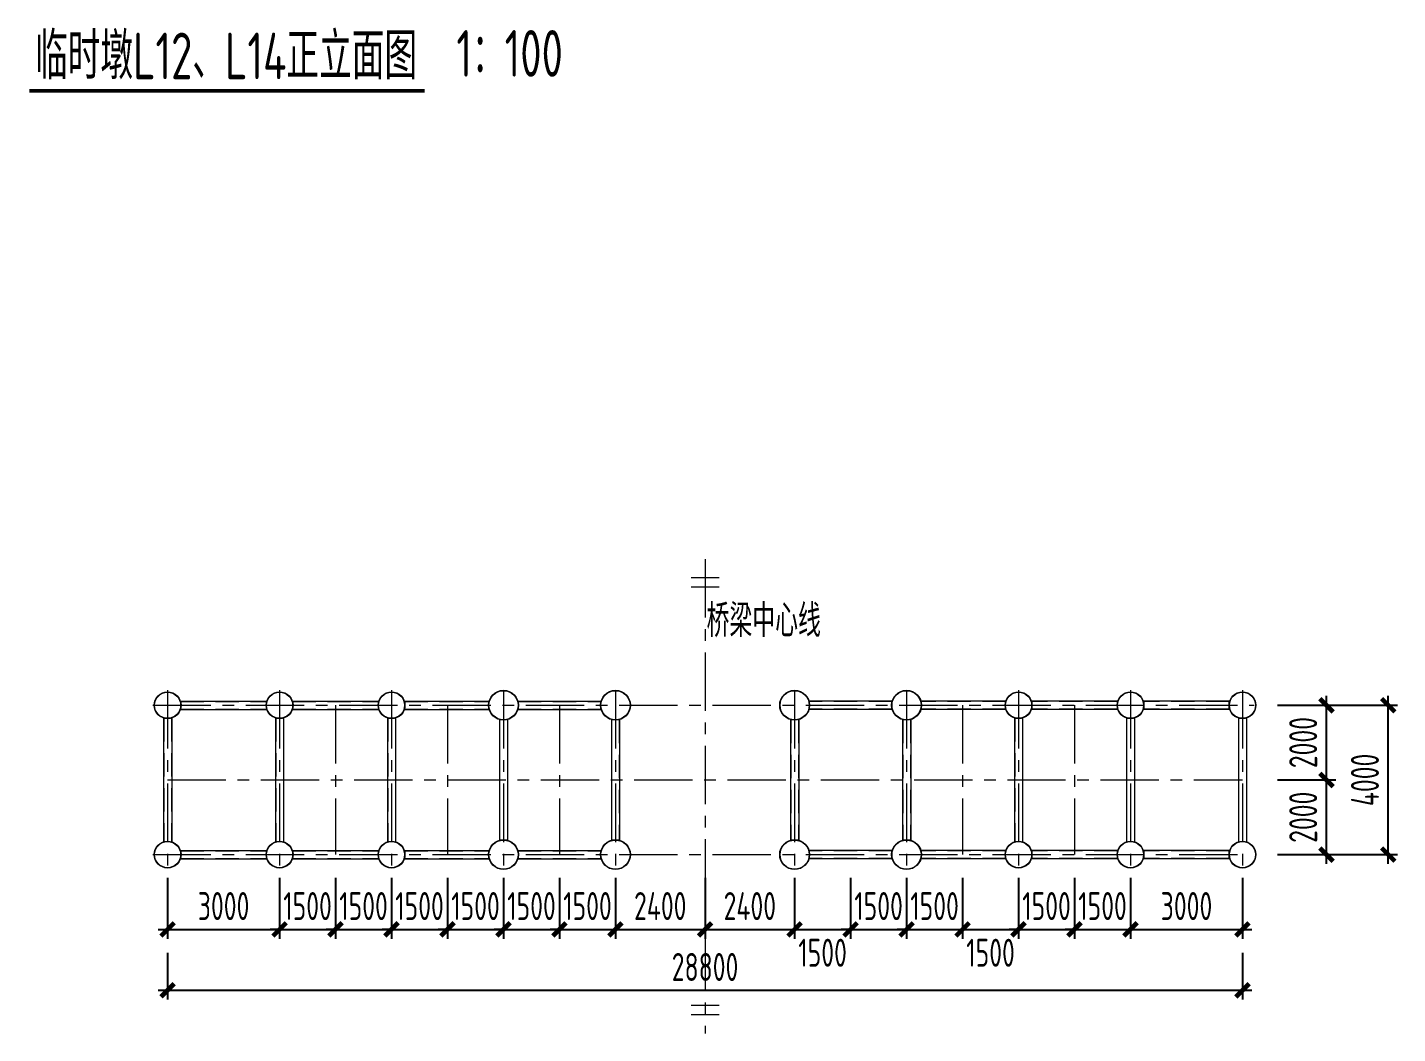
# Model space of a CAD drawing. Extents: x -2876908 to 633791, y -1383861 to 872234.
# Drawn here: x -1383051 to -1309626, y -1349346 to -1295448 of the extents above; entities that cross this region are included whole.
import ezdxf
from ezdxf.enums import TextEntityAlignment as Align

# ---------------------------------------------------------------- set-up
doc = ezdxf.new("R2010")
doc.units = 0
doc.header["$LTSCALE"] = 5
doc.header["$MEASUREMENT"] = 0
doc.linetypes.add('CENTER', pattern=[2, 1.25, -0.25, 0.25, -0.25])
doc.linetypes.add('DASHED', pattern=[0.75, 0.5, -0.25])
doc.layers.get('0').update_dxf_attribs({"linetype": 'CONTINUOUS', "lineweight": 25})
doc.layers.get('DEFPOINTS').update_dxf_attribs({"color": 35, "linetype": 'CONTINUOUS', "lineweight": 13})
for name, color, linetype, lineweight in [('3中心线', 6, 'CENTER', 18), ('4虚线', 2, 'DASHED', 18), ('5标注', 3, 'CONTINUOUS', 15), ('6文本', 7, 'CONTINUOUS', 15), ('8轮廓线', 4, 'CONTINUOUS', 15), ('DIM', 3, 'CONTINUOUS', 0), ('THIN', 7, 'CONTINUOUS', 0)]:
    doc.layers.add(name, color=color, linetype=linetype, lineweight=lineweight)
doc.layers.add('M_Dim', color=3, linetype='CONTINUOUS')
doc.styles.add('TSSD_Dimension', font='tssdeng.shx', dxfattribs={"width": 0.7, "bigfont": 'hztxt.shx'})
doc.styles.add('TSSD_NORM', font='tssdeng.shx', dxfattribs={"width": 0.7, "bigfont": 'hztxt.shx'})
doc.dimstyles.new('TSSD_100_100', dxfattribs={"dimtxt": 300, "dimasz": 100, "dimexe": 100, "dimexo": 250, "dimgap": 100, "dimtad": 1, "dimdec": 0, "dimzin": 0, "dimdsep": 46, "dimtxsty": 'TSSD_Dimension', "dimblk": 'ARCHTICK', "dimblk1": 'ARCHTICK', "dimblk2": 'ARCHTICK', "dimcen": 0, "dimdle": 100, "dimclrt": 7, "dimadec": 0, "dimazin": 0, "dimtfac": 1, "dimtdec": 0, "dimtix": 1, "dimtmove": 2, "dimatfit": 3, "dimfxl": 1, "dimtolj": 1, "dimtzin": 0, "dimarcsym": 0})

# ---------------------------------------------------------------- blocks, each defined once
blk = doc.blocks.new('_ArchTick')
at = {"color": 0, "linetype": 'ByBlock', "const_width": 0.5}
blk.add_lwpolyline([(-0.71, -0.71), (0.71, 0.71)], dxfattribs=at)
blk = doc.blocks.new('*D2637')
at = {"layer": 'DEFPOINTS', "color": 0, "transparency": 16777216}
for p in [(-1369538, -1339758), (-1366538, -1339758), (-1366538, -1343765)]:
    blk.add_point(p, dxfattribs=at)
at = {"layer": 'DIM', "color": 0, "lineweight": -2, "transparency": 16777216}
for p, q in [((-1369538, -1341008), (-1369538, -1344265)), ((-1366538, -1341008), (-1366538, -1344265)), ((-1369538, -1343765), (-1370038, -1343765)), ((-1369538, -1343765), (-1366538, -1343765)), ((-1366538, -1343765), (-1366038, -1343765))]:
    blk.add_line(p, q, dxfattribs=at)
at = {"layer": 'DIM', "color": 0, "lineweight": -2, "transparency": 16777216, "xscale": 500, "yscale": 500, "zscale": 500}
blk.add_blockref('_ArchTick', (-1369538, -1343765), dxfattribs=at)
at = {"layer": 'DIM', "color": 0, "lineweight": -2, "transparency": 16777216, "xscale": 500, "yscale": 500, "zscale": 500, "rotation": 180}
blk.add_blockref('_ArchTick', (-1366538, -1343765), dxfattribs=at)
at = {"layer": 'DIM', "color": 7, "transparency": 16777216, "insert": (-1368038, -1342515), "char_height": 1500, "attachment_point": 5, "style": 'TSSD_Dimension'}
blk.add_mtext('\\A1;1500', dxfattribs=at)
blk = doc.blocks.new('*D2638')
at = {"layer": 'DEFPOINTS', "color": 0, "transparency": 16777216}
for p in [(-1351538, -1339758), (-1346738, -1339758), (-1346738, -1343765)]:
    blk.add_point(p, dxfattribs=at)
at = {"layer": 'DIM', "color": 0, "lineweight": -2, "transparency": 16777216}
for p, q in [((-1351538, -1341008), (-1351538, -1344265)), ((-1346738, -1341008), (-1346738, -1344265)), ((-1352038, -1343765), (-1346238, -1343765))]:
    blk.add_line(p, q, dxfattribs=at)
at = {"layer": 'DIM', "color": 0, "lineweight": -2, "transparency": 16777216, "xscale": 500, "yscale": 500, "zscale": 500, "rotation": 180}
blk.add_blockref('_ArchTick', (-1351538, -1343765), dxfattribs=at)
at = {"layer": 'DIM', "color": 0, "lineweight": -2, "transparency": 16777216, "xscale": 500, "yscale": 500, "zscale": 500}
blk.add_blockref('_ArchTick', (-1346738, -1343765), dxfattribs=at)
at = {"layer": 'DIM', "color": 7, "transparency": 16777216, "insert": (-1349138, -1342515), "char_height": 1500, "attachment_point": 5, "style": 'TSSD_Dimension'}
blk.add_mtext('\\A1;2400', dxfattribs=at)
blk = doc.blocks.new('*D2639')
at = {"layer": 'DEFPOINTS', "color": 0, "transparency": 16777216}
for p in [(-1346738, -1339758), (-1341938, -1339758), (-1341938, -1343765)]:
    blk.add_point(p, dxfattribs=at)
at = {"layer": 'DIM', "color": 0, "lineweight": -2, "transparency": 16777216}
for p, q in [((-1346738, -1341008), (-1346738, -1344265)), ((-1341938, -1341008), (-1341938, -1344265)), ((-1347238, -1343765), (-1341438, -1343765))]:
    blk.add_line(p, q, dxfattribs=at)
at = {"layer": 'DIM', "color": 0, "lineweight": -2, "transparency": 16777216, "xscale": 500, "yscale": 500, "zscale": 500, "rotation": 180}
blk.add_blockref('_ArchTick', (-1346738, -1343765), dxfattribs=at)
at = {"layer": 'DIM', "color": 0, "lineweight": -2, "transparency": 16777216, "xscale": 500, "yscale": 500, "zscale": 500}
blk.add_blockref('_ArchTick', (-1341938, -1343765), dxfattribs=at)
at = {"layer": 'DIM', "color": 7, "transparency": 16777216, "insert": (-1344338, -1342515), "char_height": 1500, "attachment_point": 5, "style": 'TSSD_Dimension'}
blk.add_mtext('\\A1;2400', dxfattribs=at)
blk = doc.blocks.new('*D2640')
at = {"layer": 'DEFPOINTS', "color": 0, "transparency": 16777216}
for p in [(-1363538, -1339758), (-1360538, -1339758), (-1360538, -1343765)]:
    blk.add_point(p, dxfattribs=at)
at = {"layer": 'DIM', "color": 0, "lineweight": -2, "transparency": 16777216}
for p, q in [((-1363538, -1341008), (-1363538, -1344265)), ((-1360538, -1341008), (-1360538, -1344265)), ((-1363538, -1343765), (-1364038, -1343765)), ((-1363538, -1343765), (-1360538, -1343765)), ((-1360538, -1343765), (-1360038, -1343765))]:
    blk.add_line(p, q, dxfattribs=at)
at = {"layer": 'DIM', "color": 0, "lineweight": -2, "transparency": 16777216, "xscale": 500, "yscale": 500, "zscale": 500}
blk.add_blockref('_ArchTick', (-1363538, -1343765), dxfattribs=at)
at = {"layer": 'DIM', "color": 0, "lineweight": -2, "transparency": 16777216, "xscale": 500, "yscale": 500, "zscale": 500, "rotation": 180}
blk.add_blockref('_ArchTick', (-1360538, -1343765), dxfattribs=at)
at = {"layer": 'DIM', "color": 7, "transparency": 16777216, "insert": (-1362038, -1342515), "char_height": 1500, "attachment_point": 5, "style": 'TSSD_Dimension'}
blk.add_mtext('\\A1;1500', dxfattribs=at)
blk = doc.blocks.new('*D2641')
at = {"layer": 'DEFPOINTS', "color": 0, "transparency": 16777216}
for p in [(-1341938, -1339758), (-1338938, -1339758), (-1338938, -1343765)]:
    blk.add_point(p, dxfattribs=at)
at = {"layer": 'DIM', "color": 0, "lineweight": -2, "transparency": 16777216}
for p, q in [((-1341938, -1341008), (-1341938, -1344265)), ((-1338938, -1341008), (-1338938, -1344265)), ((-1342438, -1343765), (-1338438, -1343765))]:
    blk.add_line(p, q, dxfattribs=at)
at = {"layer": 'DIM', "color": 0, "lineweight": -2, "transparency": 16777216, "xscale": 500, "yscale": 500, "zscale": 500, "rotation": 180}
blk.add_blockref('_ArchTick', (-1341938, -1343765), dxfattribs=at)
at = {"layer": 'DIM', "color": 0, "lineweight": -2, "transparency": 16777216, "xscale": 500, "yscale": 500, "zscale": 500}
blk.add_blockref('_ArchTick', (-1338938, -1343765), dxfattribs=at)
at = {"layer": 'DIM', "color": 7, "transparency": 16777216, "insert": (-1340438, -1345015), "char_height": 1500, "attachment_point": 5, "style": 'TSSD_Dimension'}
blk.add_mtext('\\A1;1500', dxfattribs=at)
blk = doc.blocks.new('*D2642')
at = {"layer": 'DEFPOINTS', "color": 0, "transparency": 16777216}
for p in [(-1338938, -1339758), (-1335938, -1339758), (-1335938, -1343765)]:
    blk.add_point(p, dxfattribs=at)
at = {"layer": 'DIM', "color": 0, "lineweight": -2, "transparency": 16777216}
for p, q in [((-1338938, -1341008), (-1338938, -1344265)), ((-1335938, -1341008), (-1335938, -1344265)), ((-1338938, -1343765), (-1339438, -1343765)), ((-1338938, -1343765), (-1335938, -1343765)), ((-1335938, -1343765), (-1335438, -1343765))]:
    blk.add_line(p, q, dxfattribs=at)
at = {"layer": 'DIM', "color": 0, "lineweight": -2, "transparency": 16777216, "xscale": 500, "yscale": 500, "zscale": 500}
blk.add_blockref('_ArchTick', (-1338938, -1343765), dxfattribs=at)
at = {"layer": 'DIM', "color": 0, "lineweight": -2, "transparency": 16777216, "xscale": 500, "yscale": 500, "zscale": 500, "rotation": 180}
blk.add_blockref('_ArchTick', (-1335938, -1343765), dxfattribs=at)
at = {"layer": 'DIM', "color": 7, "transparency": 16777216, "insert": (-1337438, -1342515), "char_height": 1500, "attachment_point": 5, "style": 'TSSD_Dimension'}
blk.add_mtext('\\A1;1500', dxfattribs=at)
blk = doc.blocks.new('*D2643')
at = {"layer": 'DEFPOINTS', "color": 0, "transparency": 16777216}
for p in [(-1335938, -1339758), (-1332938, -1339758), (-1332938, -1343765)]:
    blk.add_point(p, dxfattribs=at)
at = {"layer": 'DIM', "color": 0, "lineweight": -2, "transparency": 16777216}
for p, q in [((-1335938, -1341008), (-1335938, -1344265)), ((-1332938, -1341008), (-1332938, -1344265)), ((-1335938, -1343765), (-1336438, -1343765)), ((-1335938, -1343765), (-1332938, -1343765)), ((-1332938, -1343765), (-1332438, -1343765))]:
    blk.add_line(p, q, dxfattribs=at)
at = {"layer": 'DIM', "color": 0, "lineweight": -2, "transparency": 16777216, "xscale": 500, "yscale": 500, "zscale": 500}
blk.add_blockref('_ArchTick', (-1335938, -1343765), dxfattribs=at)
at = {"layer": 'DIM', "color": 0, "lineweight": -2, "transparency": 16777216, "xscale": 500, "yscale": 500, "zscale": 500, "rotation": 180}
blk.add_blockref('_ArchTick', (-1332938, -1343765), dxfattribs=at)
at = {"layer": 'DIM', "color": 7, "transparency": 16777216, "insert": (-1334438, -1342515), "char_height": 1500, "attachment_point": 5, "style": 'TSSD_Dimension'}
blk.add_mtext('\\A1;1500', dxfattribs=at)
blk = doc.blocks.new('*D2644')
at = {"layer": 'DEFPOINTS', "color": 0, "transparency": 16777216}
for p in [(-1332938, -1339758), (-1329938, -1339758), (-1329938, -1343765)]:
    blk.add_point(p, dxfattribs=at)
at = {"layer": 'DIM', "color": 0, "lineweight": -2, "transparency": 16777216}
for p, q in [((-1332938, -1341008), (-1332938, -1344265)), ((-1329938, -1341008), (-1329938, -1344265)), ((-1333438, -1343765), (-1329438, -1343765))]:
    blk.add_line(p, q, dxfattribs=at)
at = {"layer": 'DIM', "color": 0, "lineweight": -2, "transparency": 16777216, "xscale": 500, "yscale": 500, "zscale": 500, "rotation": 180}
blk.add_blockref('_ArchTick', (-1332938, -1343765), dxfattribs=at)
at = {"layer": 'DIM', "color": 0, "lineweight": -2, "transparency": 16777216, "xscale": 500, "yscale": 500, "zscale": 500}
blk.add_blockref('_ArchTick', (-1329938, -1343765), dxfattribs=at)
at = {"layer": 'DIM', "color": 7, "transparency": 16777216, "insert": (-1331438, -1345015), "char_height": 1500, "attachment_point": 5, "style": 'TSSD_Dimension'}
blk.add_mtext('\\A1;1500', dxfattribs=at)
blk = doc.blocks.new('*D2645')
at = {"layer": 'DEFPOINTS', "color": 0, "transparency": 16777216}
for p in [(-1329938, -1339758), (-1326938, -1339758), (-1326938, -1343765)]:
    blk.add_point(p, dxfattribs=at)
at = {"layer": 'DIM', "color": 0, "lineweight": -2, "transparency": 16777216}
for p, q in [((-1329938, -1341008), (-1329938, -1344265)), ((-1326938, -1341008), (-1326938, -1344265)), ((-1329938, -1343765), (-1330438, -1343765)), ((-1329938, -1343765), (-1326938, -1343765)), ((-1326938, -1343765), (-1326438, -1343765))]:
    blk.add_line(p, q, dxfattribs=at)
at = {"layer": 'DIM', "color": 0, "lineweight": -2, "transparency": 16777216, "xscale": 500, "yscale": 500, "zscale": 500}
blk.add_blockref('_ArchTick', (-1329938, -1343765), dxfattribs=at)
at = {"layer": 'DIM', "color": 0, "lineweight": -2, "transparency": 16777216, "xscale": 500, "yscale": 500, "zscale": 500, "rotation": 180}
blk.add_blockref('_ArchTick', (-1326938, -1343765), dxfattribs=at)
at = {"layer": 'DIM', "color": 7, "transparency": 16777216, "insert": (-1328438, -1342515), "char_height": 1500, "attachment_point": 5, "style": 'TSSD_Dimension'}
blk.add_mtext('\\A1;1500', dxfattribs=at)
blk = doc.blocks.new('*D2646')
at = {"layer": 'DEFPOINTS', "color": 0, "transparency": 16777216}
for p in [(-1326938, -1339758), (-1323938, -1339758), (-1323938, -1343765)]:
    blk.add_point(p, dxfattribs=at)
at = {"layer": 'DIM', "color": 0, "lineweight": -2, "transparency": 16777216}
for p, q in [((-1326938, -1341008), (-1326938, -1344265)), ((-1323938, -1341008), (-1323938, -1344265)), ((-1326938, -1343765), (-1327438, -1343765)), ((-1326938, -1343765), (-1323938, -1343765)), ((-1323938, -1343765), (-1323438, -1343765))]:
    blk.add_line(p, q, dxfattribs=at)
at = {"layer": 'DIM', "color": 0, "lineweight": -2, "transparency": 16777216, "xscale": 500, "yscale": 500, "zscale": 500}
blk.add_blockref('_ArchTick', (-1326938, -1343765), dxfattribs=at)
at = {"layer": 'DIM', "color": 0, "lineweight": -2, "transparency": 16777216, "xscale": 500, "yscale": 500, "zscale": 500, "rotation": 180}
blk.add_blockref('_ArchTick', (-1323938, -1343765), dxfattribs=at)
at = {"layer": 'DIM', "color": 7, "transparency": 16777216, "insert": (-1325438, -1342515), "char_height": 1500, "attachment_point": 5, "style": 'TSSD_Dimension'}
blk.add_mtext('\\A1;1500', dxfattribs=at)
blk = doc.blocks.new('*D2647')
at = {"layer": 'DEFPOINTS', "color": 0, "transparency": 16777216}
for p in [(-1317308, -1335758), (-1313435, -1335758), (-1317308, -1339758)]:
    blk.add_point(p, dxfattribs=at)
at = {"layer": 'DIM', "color": 0, "lineweight": -2, "transparency": 16777216}
for p, q in [((-1313435, -1340258), (-1313435, -1335258)), ((-1316058, -1335758), (-1312935, -1335758)), ((-1316058, -1339758), (-1312935, -1339758))]:
    blk.add_line(p, q, dxfattribs=at)
at = {"layer": 'DIM', "color": 0, "lineweight": -2, "transparency": 16777216, "xscale": 500, "yscale": 500, "zscale": 500}
for p, rotation in [((-1313435, -1335758), 90), ((-1313435, -1339758), 270)]:
    blk.add_blockref('_ArchTick', p, dxfattribs=dict(at, rotation=rotation))
at = {"layer": 'DIM', "color": 7, "transparency": 16777216, "insert": (-1314685, -1337758), "char_height": 1500, "attachment_point": 5, "rotation": 90, "style": 'TSSD_Dimension'}
blk.add_mtext('\\A1;2000', dxfattribs=at)
blk = doc.blocks.new('*D2648')
at = {"layer": 'DEFPOINTS', "color": 0, "transparency": 16777216}
for p in [(-1317308, -1331758), (-1313435, -1331758), (-1317308, -1335758)]:
    blk.add_point(p, dxfattribs=at)
at = {"layer": 'DIM', "color": 0, "lineweight": -2, "transparency": 16777216}
for p, q in [((-1316058, -1331758), (-1312935, -1331758)), ((-1313435, -1336258), (-1313435, -1331258)), ((-1316058, -1335758), (-1312935, -1335758))]:
    blk.add_line(p, q, dxfattribs=at)
at = {"layer": 'DIM', "color": 0, "lineweight": -2, "transparency": 16777216, "xscale": 500, "yscale": 500, "zscale": 500}
for p, rotation in [((-1313435, -1331758), 90), ((-1313435, -1335758), 270)]:
    blk.add_blockref('_ArchTick', p, dxfattribs=dict(at, rotation=rotation))
at = {"layer": 'DIM', "color": 7, "transparency": 16777216, "insert": (-1314685, -1333758), "char_height": 1500, "attachment_point": 5, "rotation": 90, "style": 'TSSD_Dimension'}
blk.add_mtext('\\A1;2000', dxfattribs=at)
blk = doc.blocks.new('*D2649')
at = {"layer": 'DEFPOINTS', "color": 0, "transparency": 16777216}
for p in [(-1317308, -1331758), (-1310126, -1331758), (-1317308, -1339758)]:
    blk.add_point(p, dxfattribs=at)
at = {"layer": 'DIM', "color": 0, "lineweight": -2, "transparency": 16777216}
for p, q in [((-1316058, -1331758), (-1309626, -1331758)), ((-1310126, -1340258), (-1310126, -1331258)), ((-1316058, -1339758), (-1309626, -1339758))]:
    blk.add_line(p, q, dxfattribs=at)
at = {"layer": 'DIM', "color": 0, "lineweight": -2, "transparency": 16777216, "xscale": 500, "yscale": 500, "zscale": 500}
for p, rotation in [((-1310126, -1331758), 90), ((-1310126, -1339758), 270)]:
    blk.add_blockref('_ArchTick', p, dxfattribs=dict(at, rotation=rotation))
at = {"layer": 'DIM', "color": 7, "transparency": 16777216, "insert": (-1311376, -1335758), "char_height": 1500, "attachment_point": 5, "rotation": 90, "style": 'TSSD_Dimension'}
blk.add_mtext('\\A1;4000', dxfattribs=at)
blk = doc.blocks.new('*D2650')
at = {"layer": 'DEFPOINTS', "color": 0, "transparency": 16777216}
for p in [(-1366538, -1339758), (-1363538, -1339758), (-1363538, -1343765)]:
    blk.add_point(p, dxfattribs=at)
at = {"layer": 'DIM', "color": 0, "lineweight": -2, "transparency": 16777216}
for p, q in [((-1366538, -1341008), (-1366538, -1344265)), ((-1363538, -1341008), (-1363538, -1344265)), ((-1366538, -1343765), (-1367038, -1343765)), ((-1366538, -1343765), (-1363538, -1343765)), ((-1363538, -1343765), (-1363038, -1343765))]:
    blk.add_line(p, q, dxfattribs=at)
at = {"layer": 'DIM', "color": 0, "lineweight": -2, "transparency": 16777216, "xscale": 500, "yscale": 500, "zscale": 500}
blk.add_blockref('_ArchTick', (-1366538, -1343765), dxfattribs=at)
at = {"layer": 'DIM', "color": 0, "lineweight": -2, "transparency": 16777216, "xscale": 500, "yscale": 500, "zscale": 500, "rotation": 180}
blk.add_blockref('_ArchTick', (-1363538, -1343765), dxfattribs=at)
at = {"layer": 'DIM', "color": 7, "transparency": 16777216, "insert": (-1365038, -1342515), "char_height": 1500, "attachment_point": 5, "style": 'TSSD_Dimension'}
blk.add_mtext('\\A1;1500', dxfattribs=at)
blk = doc.blocks.new('*D2651')
at = {"layer": 'DEFPOINTS', "color": 0, "transparency": 16777216}
for p in [(-1354538, -1339758), (-1351538, -1339758), (-1351538, -1343765)]:
    blk.add_point(p, dxfattribs=at)
at = {"layer": 'DIM', "color": 0, "lineweight": -2, "transparency": 16777216}
for p, q in [((-1354538, -1341008), (-1354538, -1344265)), ((-1351538, -1341008), (-1351538, -1344265)), ((-1354538, -1343765), (-1355038, -1343765)), ((-1354538, -1343765), (-1351538, -1343765)), ((-1351538, -1343765), (-1351038, -1343765))]:
    blk.add_line(p, q, dxfattribs=at)
at = {"layer": 'DIM', "color": 0, "lineweight": -2, "transparency": 16777216, "xscale": 500, "yscale": 500, "zscale": 500}
blk.add_blockref('_ArchTick', (-1354538, -1343765), dxfattribs=at)
at = {"layer": 'DIM', "color": 0, "lineweight": -2, "transparency": 16777216, "xscale": 500, "yscale": 500, "zscale": 500, "rotation": 180}
blk.add_blockref('_ArchTick', (-1351538, -1343765), dxfattribs=at)
at = {"layer": 'DIM', "color": 7, "transparency": 16777216, "insert": (-1353038, -1342515), "char_height": 1500, "attachment_point": 5, "style": 'TSSD_Dimension'}
blk.add_mtext('\\A1;1500', dxfattribs=at)
blk = doc.blocks.new('*D2652')
at = {"layer": 'DEFPOINTS', "color": 0, "transparency": 16777216}
for p in [(-1323938, -1339758), (-1317938, -1339758), (-1317938, -1343765)]:
    blk.add_point(p, dxfattribs=at)
at = {"layer": 'DIM', "color": 0, "lineweight": -2, "transparency": 16777216}
for p, q in [((-1323938, -1341008), (-1323938, -1344265)), ((-1317938, -1341008), (-1317938, -1344265)), ((-1324438, -1343765), (-1317438, -1343765))]:
    blk.add_line(p, q, dxfattribs=at)
at = {"layer": 'DIM', "color": 0, "lineweight": -2, "transparency": 16777216, "xscale": 500, "yscale": 500, "zscale": 500, "rotation": 180}
blk.add_blockref('_ArchTick', (-1323938, -1343765), dxfattribs=at)
at = {"layer": 'DIM', "color": 0, "lineweight": -2, "transparency": 16777216, "xscale": 500, "yscale": 500, "zscale": 500}
blk.add_blockref('_ArchTick', (-1317938, -1343765), dxfattribs=at)
at = {"layer": 'DIM', "color": 7, "transparency": 16777216, "insert": (-1320938, -1342515), "char_height": 1500, "attachment_point": 5, "style": 'TSSD_Dimension'}
blk.add_mtext('\\A1;3000', dxfattribs=at)
blk = doc.blocks.new('*D2653')
at = {"layer": 'DEFPOINTS', "color": 0, "transparency": 16777216}
for p in [(-1375538, -1343765), (-1317938, -1343765), (-1317938, -1347028)]:
    blk.add_point(p, dxfattribs=at)
at = {"layer": 'DIM', "color": 0, "lineweight": -2, "transparency": 16777216}
for p, q in [((-1375538, -1345015), (-1375538, -1347528)), ((-1317938, -1345015), (-1317938, -1347528)), ((-1376038, -1347028), (-1317438, -1347028))]:
    blk.add_line(p, q, dxfattribs=at)
at = {"layer": 'DIM', "color": 0, "lineweight": -2, "transparency": 16777216, "xscale": 500, "yscale": 500, "zscale": 500, "rotation": 180}
blk.add_blockref('_ArchTick', (-1375538, -1347028), dxfattribs=at)
at = {"layer": 'DIM', "color": 0, "lineweight": -2, "transparency": 16777216, "xscale": 500, "yscale": 500, "zscale": 500}
blk.add_blockref('_ArchTick', (-1317938, -1347028), dxfattribs=at)
at = {"layer": 'DIM', "color": 7, "transparency": 16777216, "insert": (-1346738, -1345778), "char_height": 1500, "attachment_point": 5, "style": 'TSSD_Dimension'}
blk.add_mtext('\\A1;28800', dxfattribs=at)
blk = doc.blocks.new('*D2654')
at = {"layer": 'DEFPOINTS', "color": 0, "transparency": 16777216}
for p in [(-1375538, -1339758), (-1369538, -1339758), (-1369538, -1343765)]:
    blk.add_point(p, dxfattribs=at)
at = {"layer": 'DIM', "color": 0, "lineweight": -2, "transparency": 16777216}
for p, q in [((-1375538, -1341008), (-1375538, -1344265)), ((-1369538, -1341008), (-1369538, -1344265)), ((-1376038, -1343765), (-1369038, -1343765))]:
    blk.add_line(p, q, dxfattribs=at)
at = {"layer": 'DIM', "color": 0, "lineweight": -2, "transparency": 16777216, "xscale": 500, "yscale": 500, "zscale": 500, "rotation": 180}
blk.add_blockref('_ArchTick', (-1375538, -1343765), dxfattribs=at)
at = {"layer": 'DIM', "color": 0, "lineweight": -2, "transparency": 16777216, "xscale": 500, "yscale": 500, "zscale": 500}
blk.add_blockref('_ArchTick', (-1369538, -1343765), dxfattribs=at)
at = {"layer": 'DIM', "color": 7, "transparency": 16777216, "insert": (-1372538, -1342515), "char_height": 1500, "attachment_point": 5, "style": 'TSSD_Dimension'}
blk.add_mtext('\\A1;3000', dxfattribs=at)
blk = doc.blocks.new('*D2655')
at = {"layer": 'DEFPOINTS', "color": 0, "transparency": 16777216}
for p in [(-1360538, -1339758), (-1357538, -1339758), (-1357538, -1343765)]:
    blk.add_point(p, dxfattribs=at)
at = {"layer": 'DIM', "color": 0, "lineweight": -2, "transparency": 16777216}
for p, q in [((-1360538, -1341008), (-1360538, -1344265)), ((-1357538, -1341008), (-1357538, -1344265)), ((-1360538, -1343765), (-1361038, -1343765)), ((-1360538, -1343765), (-1357538, -1343765)), ((-1357538, -1343765), (-1357038, -1343765))]:
    blk.add_line(p, q, dxfattribs=at)
at = {"layer": 'DIM', "color": 0, "lineweight": -2, "transparency": 16777216, "xscale": 500, "yscale": 500, "zscale": 500}
blk.add_blockref('_ArchTick', (-1360538, -1343765), dxfattribs=at)
at = {"layer": 'DIM', "color": 0, "lineweight": -2, "transparency": 16777216, "xscale": 500, "yscale": 500, "zscale": 500, "rotation": 180}
blk.add_blockref('_ArchTick', (-1357538, -1343765), dxfattribs=at)
at = {"layer": 'DIM', "color": 7, "transparency": 16777216, "insert": (-1359038, -1342515), "char_height": 1500, "attachment_point": 5, "style": 'TSSD_Dimension'}
blk.add_mtext('\\A1;1500', dxfattribs=at)
blk = doc.blocks.new('*D2656')
at = {"layer": 'DEFPOINTS', "color": 0, "transparency": 16777216}
for p in [(-1357538, -1339758), (-1354538, -1339758), (-1354538, -1343765)]:
    blk.add_point(p, dxfattribs=at)
at = {"layer": 'DIM', "color": 0, "lineweight": -2, "transparency": 16777216}
for p, q in [((-1357538, -1341008), (-1357538, -1344265)), ((-1354538, -1341008), (-1354538, -1344265)), ((-1357538, -1343765), (-1358038, -1343765)), ((-1357538, -1343765), (-1354538, -1343765)), ((-1354538, -1343765), (-1354038, -1343765))]:
    blk.add_line(p, q, dxfattribs=at)
at = {"layer": 'DIM', "color": 0, "lineweight": -2, "transparency": 16777216, "xscale": 500, "yscale": 500, "zscale": 500}
blk.add_blockref('_ArchTick', (-1357538, -1343765), dxfattribs=at)
at = {"layer": 'DIM', "color": 0, "lineweight": -2, "transparency": 16777216, "xscale": 500, "yscale": 500, "zscale": 500, "rotation": 180}
blk.add_blockref('_ArchTick', (-1354538, -1343765), dxfattribs=at)
at = {"layer": 'DIM', "color": 7, "transparency": 16777216, "insert": (-1356038, -1342515), "char_height": 1500, "attachment_point": 5, "style": 'TSSD_Dimension'}
blk.add_mtext('\\A1;1500', dxfattribs=at)

msp = doc.modelspace()

# ---------------------------------------------------------------- linework, layer by layer
at = {"layer": '3中心线', "ltscale": 500}
for p, q in [((-1346737.926, -1323932.289), (-1346737.926, -1349345.509)), ((-1375537.92, -1330957.95), (-1375537.92, -1340557.95)), ((-1369537.92, -1330957.95), (-1369537.92, -1340557.95)), ((-1363537.92, -1330957.95), (-1363537.92, -1340557.95)), ((-1357537.92, -1330957.95), (-1357537.92, -1340557.95)), ((-1351537.92, -1330957.95), (-1351537.92, -1340557.95)), ((-1341937.933, -1330957.95), (-1341937.933, -1340557.95)), ((-1335937.933, -1330957.95), (-1335937.933, -1340557.95)), ((-1329937.933, -1330957.95), (-1329937.933, -1340557.95)), ((-1323937.933, -1330957.95), (-1323937.933, -1340557.95)), ((-1317937.933, -1330957.95), (-1317937.933, -1340557.95)), ((-1376337.92, -1331757.95), (-1317307.933, -1331757.95)), ((-1366537.92, -1331757.95), (-1366537.92, -1339757.95)), ((-1360537.92, -1331757.95), (-1360537.92, -1339757.95)), ((-1354537.92, -1331757.95), (-1354537.92, -1339757.95)), ((-1332937.933, -1331757.95), (-1332937.933, -1339757.95)), ((-1326937.933, -1331757.95), (-1326937.933, -1339757.95)), ((-1375537.92, -1335757.95), (-1317937.933, -1335757.95)), ((-1376337.92, -1339757.95), (-1317937.933, -1339757.95))]:
    msp.add_line(p, q, dxfattribs=at)
at = {"layer": '4虚线', "ltscale": 500}
for p, q in [((-1374848.318, -1331550.95), (-1370227.522, -1331550.95)), ((-1368848.318, -1331550.95), (-1364227.522, -1331550.95)), ((-1362848.318, -1331550.95), (-1358310.676, -1331550.95)), ((-1356765.165, -1331550.95), (-1352310.676, -1331550.95)), ((-1336710.688, -1331550.95), (-1341165.177, -1331550.95)), ((-1330627.535, -1331550.95), (-1335165.177, -1331550.95)), ((-1324627.535, -1331550.95), (-1329248.331, -1331550.95)), ((-1318627.535, -1331550.95), (-1323248.331, -1331550.95)), ((-1375744.92, -1332447.552), (-1375744.92, -1339068.348)), ((-1375330.92, -1332447.552), (-1375330.92, -1339068.348)), ((-1374848.318, -1331964.95), (-1370227.522, -1331964.95)), ((-1369744.92, -1332447.552), (-1369744.92, -1339068.348)), ((-1369330.92, -1332447.552), (-1369330.92, -1339068.348)), ((-1368848.318, -1331964.95), (-1364227.522, -1331964.95)), ((-1363744.92, -1332447.552), (-1363744.92, -1339068.348)), ((-1363330.92, -1332447.552), (-1363330.92, -1339068.348)), ((-1362848.318, -1331964.95), (-1358310.676, -1331964.95)), ((-1357744.92, -1332530.706), (-1357744.92, -1338985.195)), ((-1357330.92, -1332530.706), (-1357330.92, -1338985.195)), ((-1356765.165, -1331964.95), (-1352310.676, -1331964.95)), ((-1351744.92, -1332530.706), (-1351744.92, -1338985.195)), ((-1351330.92, -1332530.706), (-1351330.92, -1338985.195)), ((-1342144.933, -1332530.706), (-1342144.933, -1338985.195)), ((-1341730.933, -1332530.706), (-1341730.933, -1338985.195)), ((-1336710.688, -1331964.95), (-1341165.177, -1331964.95)), ((-1336144.933, -1332530.706), (-1336144.933, -1338985.195)), ((-1335730.933, -1332530.706), (-1335730.933, -1338985.195)), ((-1330627.535, -1331964.95), (-1335165.177, -1331964.95)), ((-1330144.933, -1332447.552), (-1330144.933, -1339068.348)), ((-1329730.933, -1332447.552), (-1329730.933, -1339068.348)), ((-1324627.535, -1331964.95), (-1329248.331, -1331964.95)), ((-1324144.933, -1332447.552), (-1324144.933, -1339068.348)), ((-1323730.933, -1332447.552), (-1323730.933, -1339068.348)), ((-1318627.535, -1331964.95), (-1323248.331, -1331964.95)), ((-1318144.933, -1332447.552), (-1318144.933, -1339068.348)), ((-1317730.933, -1332447.552), (-1317730.933, -1339068.348)), ((-1374848.318, -1339550.95), (-1370227.522, -1339550.95)), ((-1374848.318, -1339964.95), (-1370227.522, -1339964.95)), ((-1368848.318, -1339550.95), (-1364227.522, -1339550.95)), ((-1368848.318, -1339964.95), (-1364227.522, -1339964.95)), ((-1362848.318, -1339550.95), (-1358310.676, -1339550.95)), ((-1362848.318, -1339964.95), (-1358310.676, -1339964.95)), ((-1356765.165, -1339550.95), (-1352310.676, -1339550.95)), ((-1356765.165, -1339964.95), (-1352310.676, -1339964.95)), ((-1336710.688, -1339550.95), (-1341165.177, -1339550.95)), ((-1336710.688, -1339964.95), (-1341165.177, -1339964.95)), ((-1330627.535, -1339550.95), (-1335165.177, -1339550.95)), ((-1330627.535, -1339964.95), (-1335165.177, -1339964.95)), ((-1324627.535, -1339550.95), (-1329248.331, -1339550.95)), ((-1324627.535, -1339964.95), (-1329248.331, -1339964.95)), ((-1318627.535, -1339550.95), (-1323248.331, -1339550.95)), ((-1318627.535, -1339964.95), (-1323248.331, -1339964.95))]:
    msp.add_line(p, q, dxfattribs=at)
at = {"layer": '8轮廓线'}
for p, q in [((-1374852.035, -1331538.95), (-1370223.806, -1331538.95)), ((-1368852.035, -1331538.95), (-1364223.806, -1331538.95)), ((-1362852.035, -1331538.95), (-1358307.361, -1331538.95)), ((-1356768.479, -1331538.95), (-1352307.361, -1331538.95)), ((-1336707.373, -1331538.95), (-1341168.492, -1331538.95)), ((-1330623.818, -1331538.95), (-1335168.492, -1331538.95)), ((-1324623.818, -1331538.95), (-1329252.047, -1331538.95)), ((-1318623.818, -1331538.95), (-1323252.047, -1331538.95)), ((-1375756.92, -1332443.836), (-1375756.92, -1339072.065)), ((-1375318.92, -1332443.836), (-1375318.92, -1339072.065)), ((-1374852.035, -1331976.95), (-1370223.806, -1331976.95)), ((-1369756.92, -1332443.836), (-1369756.92, -1339072.065)), ((-1369318.92, -1332443.836), (-1369318.92, -1339072.065)), ((-1368852.035, -1331976.95), (-1364223.806, -1331976.95)), ((-1363756.92, -1332443.836), (-1363756.92, -1339072.065)), ((-1363318.92, -1332443.836), (-1363318.92, -1339072.065)), ((-1362852.035, -1331976.95), (-1358307.361, -1331976.95)), ((-1357756.92, -1332527.391), (-1357756.92, -1338988.51)), ((-1357318.92, -1332527.391), (-1357318.92, -1338988.51)), ((-1356768.479, -1331976.95), (-1352307.361, -1331976.95)), ((-1351756.92, -1332527.391), (-1351756.92, -1338988.51)), ((-1351318.92, -1332527.391), (-1351318.92, -1338988.51)), ((-1342156.933, -1332527.391), (-1342156.933, -1338988.51)), ((-1341718.933, -1332527.391), (-1341718.933, -1338988.51)), ((-1336707.373, -1331976.95), (-1341168.492, -1331976.95)), ((-1336156.933, -1332527.391), (-1336156.933, -1338988.51)), ((-1335718.933, -1332527.391), (-1335718.933, -1338988.51)), ((-1330623.818, -1331976.95), (-1335168.492, -1331976.95)), ((-1330156.933, -1332443.836), (-1330156.933, -1339072.065)), ((-1329718.933, -1332443.836), (-1329718.933, -1339072.065)), ((-1324623.818, -1331976.95), (-1329252.047, -1331976.95)), ((-1324156.933, -1332443.836), (-1324156.933, -1339072.065)), ((-1323718.933, -1332443.836), (-1323718.933, -1339072.065)), ((-1318623.818, -1331976.95), (-1323252.047, -1331976.95)), ((-1318156.933, -1332443.836), (-1318156.933, -1339072.065)), ((-1317718.933, -1332443.836), (-1317718.933, -1339072.065)), ((-1374852.035, -1339538.95), (-1370223.806, -1339538.95)), ((-1374852.035, -1339976.95), (-1370223.806, -1339976.95)), ((-1368852.035, -1339538.95), (-1364223.806, -1339538.95)), ((-1368852.035, -1339976.95), (-1364223.806, -1339976.95)), ((-1362852.035, -1339538.95), (-1358307.361, -1339538.95)), ((-1362852.035, -1339976.95), (-1358307.361, -1339976.95)), ((-1356768.479, -1339538.95), (-1352307.361, -1339538.95)), ((-1356768.479, -1339976.95), (-1352307.361, -1339976.95)), ((-1336707.373, -1339538.95), (-1341168.492, -1339538.95)), ((-1336707.373, -1339976.95), (-1341168.492, -1339976.95)), ((-1330623.818, -1339538.95), (-1335168.492, -1339538.95)), ((-1330623.818, -1339976.95), (-1335168.492, -1339976.95)), ((-1324623.818, -1339538.95), (-1329252.047, -1339538.95)), ((-1324623.818, -1339976.95), (-1329252.047, -1339976.95)), ((-1318623.818, -1339538.95), (-1323252.047, -1339538.95)), ((-1318623.818, -1339976.95), (-1323252.047, -1339976.95))]:
    msp.add_line(p, q, dxfattribs=at)
for centre, radius in [((-1375537.92, -1331757.95), 720), ((-1375537.92, -1331757.95), 700), ((-1369537.92, -1331757.95), 720), ((-1369537.92, -1331757.95), 700), ((-1363537.92, -1331757.95), 720), ((-1363537.92, -1331757.95), 700), ((-1357537.92, -1331757.95), 800), ((-1357537.92, -1331757.95), 780), ((-1351537.92, -1331757.95), 800), ((-1351537.92, -1331757.95), 780), ((-1341937.933, -1331757.95), 800), ((-1341937.933, -1331757.95), 780), ((-1335937.933, -1331757.95), 800), ((-1335937.933, -1331757.95), 780), ((-1329937.933, -1331757.95), 720), ((-1329937.933, -1331757.95), 700), ((-1323937.933, -1331757.95), 720), ((-1323937.933, -1331757.95), 700), ((-1317937.933, -1331757.95), 720), ((-1317937.933, -1331757.95), 700), ((-1375537.92, -1339757.95), 720), ((-1375537.92, -1339757.95), 700), ((-1369537.92, -1339757.95), 720), ((-1369537.92, -1339757.95), 700), ((-1363537.92, -1339757.95), 720), ((-1363537.92, -1339757.95), 700), ((-1357537.92, -1339757.95), 800), ((-1357537.92, -1339757.95), 780), ((-1351537.92, -1339757.95), 800), ((-1351537.92, -1339757.95), 780), ((-1341937.933, -1339757.95), 800), ((-1341937.933, -1339757.95), 780), ((-1335937.933, -1339757.95), 800), ((-1335937.933, -1339757.95), 780), ((-1329937.933, -1339757.95), 720), ((-1329937.933, -1339757.95), 700), ((-1323937.933, -1339757.95), 720), ((-1323937.933, -1339757.95), 700), ((-1317937.933, -1339757.95), 720), ((-1317937.933, -1339757.95), 700)]:
    msp.add_circle(centre, radius, dxfattribs=at)
at = {"layer": 'M_Dim'}
msp.add_lwpolyline([(-1382950.886, -1298843.064, 200, 200, 0), (-1361763.166, -1298843.064, 200, 200, 0)], format="xyseb", dxfattribs=at)
at = {"layer": 'THIN'}
for p, q in [((-1345987.926, -1324932.289), (-1347487.926, -1324932.289)), ((-1345987.926, -1325432.289), (-1347487.926, -1325432.289)), ((-1345987.926, -1347845.509), (-1347487.926, -1347845.509)), ((-1345987.926, -1348345.509), (-1347487.926, -1348345.509))]:
    msp.add_line(p, q, dxfattribs=at)

# ---------------------------------------------------------------- texts
at = {"layer": '5标注', "color": 7, "insert": (-1346656.011, -1328111.17), "char_height": 1750, "attachment_point": 7, "style": 'TSSD_NORM'}
msp.add_mtext('桥梁中心线', dxfattribs=at)
at = {"layer": '6文本', "style": 'TSSD_NORM', "width": 0.7}
for s, p in [('临时墩L12、L14正立面图 ', (-1371873.075, -1296839.859)), ('1：100', (-1357207.295, -1296839.859))]:
    msp.add_text(s, height=2500, dxfattribs=at).set_placement(p, align=Align.MIDDLE)

# ---------------------------------------------------------------- dimensions: what is measured, and where the dimension line sits
at = {"layer": 'DIM'}
for base, p1, p2, picture, middle in [((-1313435.208, -1331757.95), (-1317307.933, -1335757.95), (-1317307.933, -1331757.95), '*D2648', (-1314685.208, -1333757.95)), ((-1310125.567, -1331757.95), (-1317307.933, -1339757.95), (-1317307.933, -1331757.95), '*D2649', (-1311375.567, -1335757.95)), ((-1313435.208, -1335757.95), (-1317307.933, -1339757.95), (-1317307.933, -1335757.95), '*D2647', (-1314685.208, -1337757.95))]:
    dim = msp.add_linear_dim(base=base, p1=p1, p2=p2, angle=90, dimstyle='TSSD_100_100', override={"dimtxt": 1500, "dimasz": 500, "dimexe": 500, "dimexo": 1250, "dimgap": 500, "dimlfac": 0.5, "dimdle": 500}, dxfattribs=at)
    dim.commit()
    dim.dimension.update_dxf_attribs({"geometry": picture, "text_midpoint": middle})
for base, p1, p2, picture, middle in [((-1369537.92, -1343765.465), (-1375537.92, -1339757.95), (-1369537.92, -1339757.95), '*D2654', (-1372537.92, -1342515.465)), ((-1366537.92, -1343765.465), (-1369537.92, -1339757.95), (-1366537.92, -1339757.95), '*D2637', (-1368037.92, -1342515.465)), ((-1363537.92, -1343765.465), (-1366537.92, -1339757.95), (-1363537.92, -1339757.95), '*D2650', (-1365037.92, -1342515.465)), ((-1360537.92, -1343765.465), (-1363537.92, -1339757.95), (-1360537.92, -1339757.95), '*D2640', (-1362037.92, -1342515.465)), ((-1357537.92, -1343765.465), (-1360537.92, -1339757.95), (-1357537.92, -1339757.95), '*D2655', (-1359037.92, -1342515.465)), ((-1354537.92, -1343765.465), (-1357537.92, -1339757.95), (-1354537.92, -1339757.95), '*D2656', (-1356037.92, -1342515.465)), ((-1351537.92, -1343765.465), (-1354537.92, -1339757.95), (-1351537.92, -1339757.95), '*D2651', (-1353037.92, -1342515.465)), ((-1346737.926, -1343765.465), (-1351537.92, -1339757.95), (-1346737.926, -1339757.95), '*D2638', (-1349137.923, -1342515.465)), ((-1341937.933, -1343765.465), (-1346737.926, -1339757.95), (-1341937.933, -1339757.95), '*D2639', (-1344337.93, -1342515.465)), ((-1335937.933, -1343765.465), (-1338937.933, -1339757.95), (-1335937.933, -1339757.95), '*D2642', (-1337437.933, -1342515.465)), ((-1332937.933, -1343765.465), (-1335937.933, -1339757.95), (-1332937.933, -1339757.95), '*D2643', (-1334437.933, -1342515.465)), ((-1326937.933, -1343765.465), (-1329937.933, -1339757.95), (-1326937.933, -1339757.95), '*D2645', (-1328437.933, -1342515.465)), ((-1323937.933, -1343765.465), (-1326937.933, -1339757.95), (-1323937.933, -1339757.95), '*D2646', (-1325437.933, -1342515.465)), ((-1317937.933, -1343765.465), (-1323937.933, -1339757.95), (-1317937.933, -1339757.95), '*D2652', (-1320937.933, -1342515.465)), ((-1317937.933, -1347028.094), (-1375537.92, -1343765.465), (-1317937.933, -1343765.465), '*D2653', (-1346737.926, -1345778.094))]:
    dim = msp.add_linear_dim(base=base, p1=p1, p2=p2, dimstyle='TSSD_100_100', override={"dimtxt": 1500, "dimasz": 500, "dimexe": 500, "dimexo": 1250, "dimgap": 500, "dimlfac": 0.5, "dimdle": 500}, dxfattribs=at)
    dim.commit()
    dim.dimension.update_dxf_attribs({"geometry": picture, "text_midpoint": middle})
for base, p1, p2, picture, middle in [((-1338937.933, -1343765.465), (-1341937.933, -1339757.95), (-1338937.933, -1339757.95), '*D2641', (-1340437.933, -1345015.465)), ((-1329937.933, -1343765.465), (-1332937.933, -1339757.95), (-1329937.933, -1339757.95), '*D2644', (-1331437.933, -1345015.465))]:
    dim = msp.add_linear_dim(base=base, p1=p1, p2=p2, dimstyle='TSSD_100_100', override={"dimtxt": 1500, "dimasz": 500, "dimexe": 500, "dimexo": 1250, "dimgap": 500, "dimlfac": 0.5, "dimdle": 500}, dxfattribs=at)
    dim.commit()
    dim.dimension.update_dxf_attribs({"geometry": picture, "text_midpoint": middle, "dimtype": 160})

doc.saveas('drawing.dxf')
